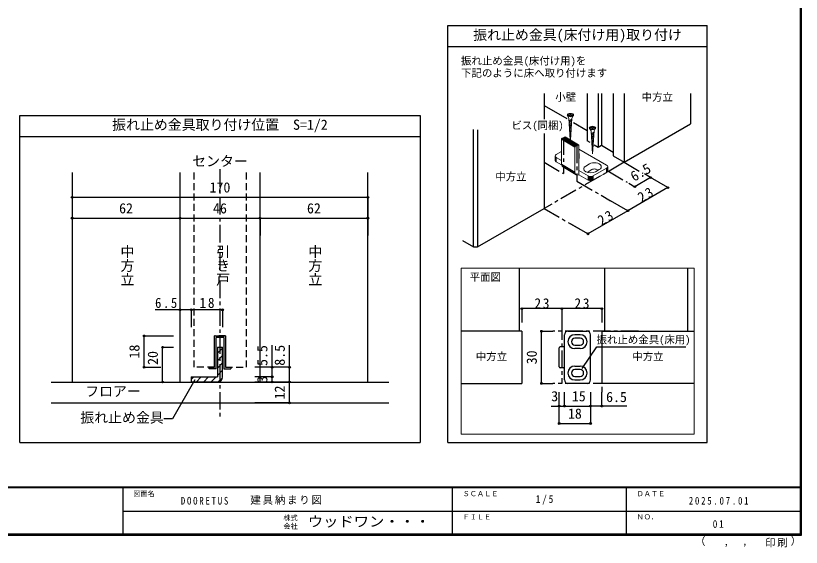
# Model space of a CAD drawing. Units: millimetres at full size, sheet at 1:5, with parts at other scales. Extents: x -973 to 977, y -718 to 696.
# Drawn here: x -152 to 977, y -718 to 46 of the extents above; entities that cross this region are included whole.
import ezdxf
from ezdxf.enums import TextEntityAlignment as Align

# ---------------------------------------------------------------- set-up
doc = ezdxf.new("R2010")
doc.units = ezdxf.units.MM
doc.header["$LTSCALE"] = 5
doc.header["$PDMODE"] = 32
doc.header["$PDSIZE"] = 2.5
for name, pattern in [('CHAIN1', [8, 5, -1, 1, -1]), ('DASHED1', [1.8, 1.2, -0.6]), ('DASHED2', [3, 2, -1])]:
    doc.linetypes.add(name, pattern=pattern)
for name, color, linetype in [('0-6_扉', 6, 'Continuous'), ('0-A_文字', 4, 'DASHED1'), ('0-B_寸法', 7, 'Continuous'), ('1-1_通り芯', 4, 'CHAIN1'), ('1-3_仕上げ', 2, 'Continuous'), ('1-4_枠', 3, 'Continuous'), ('1-6_扉', 7, 'DASHED2'), ('1-7_金物', 7, 'Continuous'), ('1-A_文字', 7, 'Continuous'), ('1-B_寸法', 7, 'Continuous'), ('F-0_補助線', 7, 'Continuous'), ('F-1_枠', 6, 'Continuous'), ('F-A_文字', 7, 'Continuous')]:
    doc.layers.add(name, color=color, linetype=linetype)
doc.layers.add('0-7_金物', color=7, linetype='Continuous', lineweight=18)
doc.styles.add('@ＭＳ ゴシック', font='')
doc.styles.add('ＭＳ ゴシック', font='')
doc.styles.get('@ＭＳ ゴシック').set_extended_font_data('@MS Gothic')
doc.styles.get('ＭＳ ゴシック').set_extended_font_data('MS Gothic')

msp = doc.modelspace()

# ---------------------------------------------------------------- linework, layer by layer
at = {"layer": '0-6_扉', "color": 2}
for p, q in [((607.045, -65.971), (607.045, -102.795)), ((669.012, -65.971), (669.012, -134.197)), ((684.922, -65.971), (684.922, -143.382)), ((689.342, -65.971), (689.342, -140.831)), ((706.136, -65.971), (706.136, -155.63)), ((722.045, -65.971), (722.045, -164.815)), ((817.505, -65.971), (817.505, -109.702)), ((505.586, -286.324), (505.586, -117.904)), ((607.045, -123.651), (607.045, -231.21)), ((673.105, -136.559), (669.012, -134.197)), ((684.922, -143.382), (679.16, -140.055)), ((689.342, -140.831), (684.922, -143.382)), ((706.136, -150.526), (689.342, -140.831))]:
    msp.add_line(p, q, dxfattribs=at)
at = {"layer": '0-6_扉', "color": 7}
for p, q in [((607.045, -83.111), (639.642, -101.93)), ((649.452, -107.594), (669.012, -118.887))]:
    msp.add_line(p, q, dxfattribs=at)
at = {"layer": '0-6_扉', "color": 2}
for points in [[(706.136, -155.63), (722.045, -164.815), (817.505, -109.702)], [(511.586, -117.967), (511.586, -286.324), (607.045, -231.21)], [(489.676, -277.138), (505.586, -286.324), (511.586, -286.387)]]:
    msp.add_lwpolyline(points, dxfattribs=at)
at = {"layer": '0-7_金物'}
for p, q in [((640.822, -98.285), (642.646, -101.445)), ((640.928, -96.513), (640.928, -97.547)), ((640.928, -96.513), (644.291, -96.513)), ((640.928, -97.547), (644.291, -97.547)), ((644.72, -132.747), (642.646, -101.445)), ((644.291, -94.997), (645.324, -94.997)), ((644.291, -96.513), (644.291, -94.997)), ((644.291, -99.063), (644.291, -97.547)), ((644.291, -99.063), (645.324, -99.063)), ((644.888, -132.847), (646.968, -101.445)), ((645.324, -96.513), (645.324, -94.997)), ((645.324, -96.513), (648.687, -96.513)), ((645.324, -97.547), (648.687, -97.547)), ((645.324, -99.063), (645.324, -97.547)), ((648.793, -98.285), (646.968, -101.445)), ((648.687, -97.547), (648.687, -96.513)), ((646.864, -103.019), (642.899, -105.264)), ((646.756, -104.648), (643, -106.774)), ((646.648, -106.276), (643.1, -108.285)), ((646.541, -107.904), (643.2, -109.795)), ((646.433, -109.532), (643.3, -111.306)), ((646.325, -111.16), (643.4, -112.816)), ((646.217, -112.788), (643.5, -114.326)), ((646.109, -114.416), (643.6, -115.837)), ((646.001, -116.045), (643.7, -117.347)), ((645.893, -117.673), (643.8, -118.858)), ((645.785, -119.301), (643.9, -120.368)), ((645.678, -120.929), (644, -121.879)), ((645.57, -122.557), (644.1, -123.389)), ((672.642, -116.657), (674.466, -119.816)), ((672.747, -114.885), (672.747, -115.918)), ((672.747, -114.885), (676.11, -114.885)), ((672.747, -115.918), (676.11, -115.918)), ((676.627, -152.435), (674.466, -119.816)), ((678.684, -121.391), (674.719, -123.635)), ((678.576, -123.019), (674.819, -125.146)), ((676.11, -113.369), (677.144, -113.369)), ((676.11, -114.885), (676.11, -113.369)), ((676.11, -117.434), (676.11, -115.918)), ((676.11, -117.434), (677.144, -117.434)), ((676.627, -152.435), (678.788, -119.816)), ((677.144, -114.885), (677.144, -113.369)), ((677.144, -114.885), (680.507, -114.885)), ((677.144, -115.918), (680.507, -115.918)), ((677.144, -117.434), (677.144, -115.918)), ((680.612, -116.657), (678.788, -119.816)), ((680.507, -115.918), (680.507, -114.885)), ((632.153, -131.573), (632.153, -167.297)), ((651.436, -143.064), (632.153, -131.573)), ((651.469, -142.77), (632.185, -131.28)), ((651.565, -142.469), (632.281, -130.978)), ((651.717, -142.181), (632.433, -130.69)), ((651.915, -141.926), (632.632, -130.435)), ((652.146, -141.721), (632.863, -130.23)), ((633.11, -130.089), (636.941, -128.482)), ((652.394, -141.58), (633.11, -130.089)), ((656.472, -139.906), (637.188, -128.415)), ((656.703, -139.917), (637.419, -128.426)), ((656.901, -140.006), (637.618, -128.515)), ((645.462, -124.185), (644.2, -124.899)), ((645.354, -125.813), (644.3, -126.41)), ((645.246, -127.441), (644.4, -127.92)), ((645.138, -129.07), (644.501, -129.431)), ((645.03, -130.698), (644.601, -130.941)), ((678.468, -124.647), (674.919, -126.656)), ((678.36, -126.275), (675.019, -128.166)), ((678.252, -127.903), (675.12, -129.677)), ((678.145, -129.531), (675.22, -131.187)), ((678.037, -131.159), (675.32, -132.698)), ((677.929, -132.788), (675.42, -134.208)), ((677.821, -134.416), (675.52, -135.719)), ((657.182, -182.872), (657.182, -140.654)), ((696.957, -169.094), (657.182, -146.13)), ((677.713, -136.044), (675.62, -137.229)), ((677.605, -137.672), (675.72, -138.739)), ((677.497, -139.3), (675.82, -140.25)), ((677.39, -140.928), (675.92, -141.76)), ((677.282, -142.556), (676.02, -143.271)), ((677.174, -144.185), (676.12, -144.781)), ((677.066, -145.813), (676.22, -146.291)), ((623.014, -155.826), (623.014, -161.95)), ((623.184, -156.573), (623.184, -162.697)), ((623.684, -157.269), (623.684, -163.393)), ((624.478, -153.785), (632.153, -149.354)), ((624.478, -157.867), (624.478, -163.991)), ((632.153, -162.298), (624.478, -157.867)), ((657.459, -152.764), (657.459, -158.888)), ((676.958, -147.441), (676.32, -147.802)), ((676.85, -149.069), (676.42, -149.312)), ((632.257, -168.482), (624.478, -163.991)), ((651.632, -180.387), (632.349, -168.896)), ((666.905, -170.115), (672.208, -167.053)), ((652.206, -181.712), (632.923, -170.222)), ((653.119, -182.674), (633.836, -171.184)), ((670.44, -184.403), (657.182, -176.749)), ((675.743, -175.218), (670.44, -178.28)), ((696.957, -173.176), (677.511, -184.403)), ((696.957, -179.3), (677.511, -190.527)), ((681.047, -178.28), (686.35, -175.218)), ((696.957, -173.176), (696.957, -179.3)), ((697.751, -172.579), (697.751, -178.702)), ((698.251, -171.882), (698.251, -178.006)), ((698.421, -171.135), (698.421, -177.259)), ((670.44, -190.527), (657.182, -182.872)), ((670.44, -184.403), (670.44, -190.527)), ((671.476, -184.862), (671.476, -190.986)), ((672.682, -185.15), (672.682, -191.274)), ((673.976, -185.249), (673.976, -191.373)), ((675.27, -185.15), (675.27, -191.274)), ((676.476, -184.862), (676.476, -190.986)), ((677.511, -184.403), (677.511, -190.527)), ((487.661, -317.079), (822.52, -317.079)), ((487.661, -555.241), (487.661, -317.079)), ((822.52, -317.079), (822.52, -555.241)), ((822.52, -555.241), (487.661, -555.241))]:
    msp.add_line(p, q, dxfattribs=at)
for points in [[(652.394, -141.58), (656.224, -139.973), (636.941, -128.482)], [(651.436, -143.064), (651.436, -178.788), (632.153, -167.297)]]:
    msp.add_lwpolyline(points, dxfattribs=at)
for centre in [(644.807, -97.03), (676.627, -115.402)]:
    msp.add_ellipse(centre, major_axis=(4.71, 0), ratio=0.5, dxfattribs=at)
for centre, major_axis, ratio, start_param, end_param in [((633.11, -131.172), (0.64, 1.074), 0.663414, 0.73181839, 2.30261472), ((636.941, -129.565), (0.64, 1.074), 0.663414, 6.22960554, 7.0150037), ((652.394, -142.662), (0.64, 1.074), 0.663414, 0.73181839, 2.30261472), ((656.224, -141.055), (0.64, 1.074), 0.663414, 5.44420737, 7.0150037), ((628.014, -155.826), (-5, 0), 0.57735, 5.49778714, 7.06858347), ((647.459, -152.764), (10, 0), 0.57735, 6.04714601, 6.5192246), ((647.459, -158.888), (10, 0), 0.57735, 6.04714601, 6.5192246), ((628.014, -161.95), (-5, 0), 0.57735, 6.28318531, 7.06858347), ((637.898, -164.887), (3.839, 6.443), 0.663414, 2.30261472, 3.08801288), ((679.279, -171.135), (10, 0), 0.57735, 5.49778714, 8.6393798), ((693.421, -171.135), (-5, 0), 0.57735, 2.35619449, 3.92699082), ((657.182, -176.377), (3.839, 6.443), 0.663414, 2.30261472, 3.87341104), ((673.976, -174.197), (10, 0), 0.57735, 2.35619449, 5.49778714), ((673.976, -180.321), (5, 0), 0.57735, 2.35619449, 2.78022553), ((679.279, -177.259), (5, 0), 0.57735, 0.26179939, 2.35619449), ((693.421, -177.259), (-5, 0), 0.57735, 2.35619449, 3.14159265), ((673.976, -182.362), (-5, 0), 0.57735, 0.78539816, 2.35619449), ((673.976, -188.486), (-5, 0), 0.57735, 0.78539816, 2.35619449)]:
    msp.add_ellipse(centre, major_axis=major_axis, ratio=ratio, start_param=start_param, end_param=end_param, dxfattribs=at)
at = {"layer": '0-A_文字', "color": 3, "linetype": 'Continuous'}
for p, q in [((468.797, 31.633), (841.509, 31.633)), ((468.797, -567.5), (468.797, 31.633)), ((841.509, -567.5), (841.509, 31.633)), ((468.797, 1.633), (841.509, 1.633)), ((-146.203, -97.5), (428.797, -97.5)), ((-146.203, -567.5), (-146.203, -97.5)), ((428.797, -97.5), (428.797, -567.5)), ((-146.203, -127.5), (428.797, -127.5)), ((-146.203, -567.5), (428.797, -567.5)), ((468.797, -567.5), (841.509, -567.5))]:
    msp.add_line(p, q, dxfattribs=at)
at = {"layer": '0-A_文字', "linetype": 'Continuous'}
for p, q in [((661.748, -461.235), (682.972, -429.867)), ((682.972, -429.867), (810.959, -429.867))]:
    msp.add_line(p, q, dxfattribs=at)
at = {"layer": '0-B_寸法', "color": 4, "linetype": 'CHAIN1'}
for p, q in [((722.045, -164.815), (607.045, -231.21)), ((722.045, -164.815), (749.151, -180.465)), ((698.421, -177.259), (726.563, -193.506))]:
    msp.add_line(p, q, dxfattribs=at)
at = {"layer": '0-B_寸法', "color": 4}
for p, q in [((760.083, -186.776), (737.494, -199.818)), ((760.083, -186.776), (751.112, -181.597)), ((728.853, -194.829), (737.494, -199.818))]:
    msp.add_line(p, q, dxfattribs=at)
at = {"layer": '0-B_寸法'}
for p in [(760.083, -186.776), (737.494, -199.818)]:
    msp.add_point(p, dxfattribs=at)
at = {"layer": '1-1_通り芯'}
msp.add_line((141.297, -174.852), (141.297, -532.789), dxfattribs=at)
at = {"layer": '1-3_仕上げ'}
for p, q in [((-101.203, -480.443), (383.797, -480.443)), ((-101.203, -510.443), (383.797, -510.443))]:
    msp.add_line(p, q, dxfattribs=at)
at = {"layer": '1-4_枠'}
for p, q in [((-71.203, -179.652), (-71.203, -480.443)), ((83.797, -179.652), (83.797, -480.443)), ((198.797, -480.443), (198.797, -179.652)), ((353.797, -480.443), (353.797, -179.652)), ((575.09, -407.479), (487.661, -407.479)), ((575.09, -407.479), (575.09, -482.479)), ((690.09, -407.479), (690.09, -482.479)), ((690.09, -407.479), (822.52, -407.479)), ((487.661, -482.479), (575.09, -482.479)), ((822.52, -482.479), (690.09, -482.479))]:
    msp.add_line(p, q, dxfattribs=at)
at = {"layer": '1-4_枠', "color": 7}
for p, q in [((571.34, -317.079), (571.34, -407.479)), ((693.84, -317.079), (693.84, -407.479)), ((813.84, -407.479), (813.84, -317.079))]:
    msp.add_line(p, q, dxfattribs=at)
at = {"layer": '1-4_枠', "color": 4, "linetype": 'CHAIN1'}
for p, q in [((632.59, -394.979), (632.59, -482.479)), ((742.485, -407.479), (619.636, -407.479)), ((690.09, -407.479), (690.09, -494.979)), ((742.485, -482.479), (619.636, -482.479))]:
    msp.add_line(p, q, dxfattribs=at)
at = {"layer": '1-6_扉'}
for p, q in [((103.797, -179.652), (103.797, -459.193)), ((178.797, -179.652), (178.797, -459.193)), ((149.422, -414.193), (133.172, -414.193)), ((133.172, -459.193), (133.172, -414.193)), ((149.422, -414.193), (149.422, -459.193)), ((133.171, -459.193), (103.797, -459.193)), ((149.422, -459.193), (178.797, -459.193))]:
    msp.add_line(p, q, dxfattribs=at)
at = {"layer": '1-7_金物', "color": 4, "linetype": 'CHAIN1'}
for p, q in [((635.026, -129.286), (654.309, -140.864)), ((635.026, -129.286), (635.026, -180.969)), ((654.309, -140.864), (654.309, -192.103)), ((607.045, -164.815), (635.026, -180.969)), ((654.309, -192.103), (702.583, -219.974)), ((607.045, -231.21), (658.281, -260.791))]:
    msp.add_line(p, q, dxfattribs=at)
at = {"layer": '1-7_金物'}
for p, q in [((133.172, -414.193), (149.422, -414.193)), ((146.922, -416.693), (135.672, -416.693)), ((135.672, -461.693), (135.672, -416.693)), ((146.922, -416.693), (146.922, -461.693)), ((149.422, -414.193), (149.422, -459.193)), ((636.34, -477.479), (636.34, -412.479)), ((641.34, -407.479), (668.84, -407.479)), ((658.84, -412.479), (651.34, -412.479)), ((658.84, -417.479), (651.34, -417.479)), ((673.84, -477.479), (673.84, -412.479)), ((651.34, -427.479), (658.84, -427.479)), ((628.84, -458.729), (628.84, -431.229)), ((635.09, -429.979), (630.09, -429.979)), ((658.84, -432.479), (651.34, -432.479)), ((135.672, -461.693), (125.672, -461.693)), ((146.922, -461.693), (156.922, -461.693)), ((635.09, -459.979), (630.09, -459.979)), ((651.34, -457.479), (658.84, -457.479)), ((658.84, -462.479), (651.34, -462.479)), ((651.34, -472.479), (658.84, -472.479)), ((668.84, -482.479), (641.34, -482.479)), ((651.34, -477.479), (658.84, -477.479))]:
    msp.add_line(p, q, dxfattribs=at)
at = {"layer": '1-7_金物', "color": 3}
for p, q in [((137.547, -430.443), (137.547, -472.943)), ((137.547, -430.443), (145.047, -430.443)), ((145.047, -472.943), (145.047, -430.443)), ((100.047, -472.943), (137.547, -472.943)), ((100.047, -472.943), (100.047, -480.443)), ((137.547, -480.443), (100.047, -480.443))]:
    msp.add_line(p, q, dxfattribs=at)
at = {"layer": '1-7_金物', "color": 4}
for p, q in [((137.547, -439.149), (145.047, -431.649)), ((137.547, -449.755), (145.047, -442.255)), ((137.547, -460.362), (145.047, -452.862)), ((100.047, -476.649), (103.753, -472.943)), ((106.86, -480.443), (114.36, -472.943)), ((117.467, -480.443), (124.966, -472.943)), ((128.073, -480.443), (135.573, -472.943)), ((137.547, -470.968), (145.047, -463.468)), ((138.782, -480.341), (144.947, -474.175))]:
    msp.add_line(p, q, dxfattribs=at)
at = {"layer": '1-7_金物'}
for points in [[(125.672, -461.693), (125.672, -459.193), (133.172, -459.193), (133.172, -414.193)], [(149.422, -459.193), (156.922, -459.193), (156.922, -461.693)]]:
    msp.add_lwpolyline(points, dxfattribs=at)
for centre, radius, start, end in [((641.34, -412.479), 5, 90, 180), ((651.34, -422.479), 10, 90, 270), ((651.34, -422.479), 5, 90, 270), ((658.84, -422.479), 10, 270, 90), ((658.84, -422.479), 5, 270, 90), ((668.84, -412.479), 5, 0, 90), ((630.09, -431.229), 1.25, 90, 180), ((635.09, -431.229), 1.25, 0, 90), ((630.09, -458.729), 1.25, 180, 270), ((635.09, -458.729), 1.25, 270, 0), ((651.34, -467.479), 10, 90, 270), ((651.34, -467.479), 5, 90, 270), ((658.84, -467.479), 10, 270, 90), ((658.84, -467.479), 5, 270, 90), ((641.34, -477.479), 5, 180, 270), ((668.84, -477.479), 5, 270, 0)]:
    msp.add_arc(centre, radius, start, end, dxfattribs=at)
at = {"layer": '1-7_金物', "color": 3}
msp.add_arc((137.547, -472.943), 7.5, 270, 0, dxfattribs=at)
at = {"layer": '1-A_文字'}
msp.add_lwpolyline([(105.347, -477.231), (73.055, -533.162), (60.555, -533.162)], dxfattribs=at)
at = {"layer": '1-B_寸法', "color": 4}
for p, q in [((785.083, -201.21), (760.083, -186.776)), ((785.083, -201.21), (727.583, -234.407)), ((-71.203, -215.081), (-71.203, -270.081)), ((-71.203, -215.081), (353.797, -215.081)), ((353.797, -215.081), (353.797, -270.081)), ((727.583, -234.407), (702.583, -219.974)), ((-71.203, -245.081), (83.797, -245.081)), ((83.797, -245.081), (198.797, -245.081)), ((83.797, -245.081), (83.797, -270.081)), ((198.797, -245.081), (353.797, -245.081)), ((198.797, -245.081), (198.797, -270.081)), ((100.047, -376.693), (47.996, -376.693)), ((83.797, -376.693), (83.797, -401.693)), ((100.047, -376.693), (100.047, -401.693)), ((145.047, -376.693), (100.047, -376.693)), ((145.047, -376.693), (145.047, -401.693)), ((575.09, -374.979), (575.09, -394.979)), ((632.59, -374.979), (575.09, -374.979)), ((632.59, -374.979), (632.59, -394.979)), ((690.09, -374.979), (632.59, -374.979)), ((690.09, -374.979), (690.09, -394.979)), ((32.476, -414.193), (74.422, -414.193)), ((32.476, -459.193), (32.476, -414.193)), ((603.458, -407.479), (619.636, -407.479)), ((603.458, -482.479), (603.458, -407.479)), ((216.297, -472.943), (216.297, -427.349)), ((241.297, -480.443), (241.297, -427.349)), ((58.892, -430.443), (74.422, -430.443)), ((58.892, -480.443), (58.892, -430.443)), ((32.476, -459.193), (56.256, -459.193)), ((241.297, -459.193), (191.297, -459.193)), ((216.297, -472.943), (191.297, -472.943)), ((216.297, -480.443), (216.297, -472.943)), ((58.892, -480.443), (74.422, -480.443)), ((241.297, -480.443), (191.297, -480.443)), ((241.297, -510.443), (241.297, -480.443)), ((603.458, -482.479), (619.636, -482.479)), ((628.84, -514.979), (628.84, -494.979)), ((636.34, -514.979), (636.34, -494.979)), ((673.84, -494.979), (673.84, -539.979)), ((690.09, -514.995), (690.09, -494.979)), ((241.297, -510.443), (191.297, -510.443)), ((617.275, -514.979), (636.34, -514.979)), ((628.84, -539.979), (628.84, -514.979)), ((636.34, -514.979), (673.84, -514.979)), ((726.151, -514.995), (673.84, -514.995)), ((628.84, -539.979), (673.84, -539.979))]:
    msp.add_line(p, q, dxfattribs=at)
msp.add_lwpolyline([(727.583, -234.407), (670.083, -267.605), (645.083, -253.171)], dxfattribs=at)
at = {"layer": '1-B_寸法'}
for p in [(785.083, -201.21), (-71.203, -215.081), (353.797, -215.081), (727.583, -234.407), (-71.203, -245.081), (83.797, -245.081), (198.797, -245.081), (353.797, -245.081), (670.083, -267.605), (83.797, -376.693), (100.047, -376.693), (145.047, -376.693), (575.09, -374.979), (632.59, -374.979), (690.09, -374.979), (603.458, -407.479), (32.476, -414.193), (58.892, -430.443), (32.476, -459.193), (216.297, -459.193), (241.297, -459.193), (216.297, -472.943), (58.892, -480.443), (216.297, -480.443), (241.297, -480.443), (603.458, -482.479), (241.297, -510.443), (628.84, -514.979), (636.34, -514.979), (673.84, -514.979), (673.84, -514.995), (690.09, -514.995), (628.84, -539.979), (673.84, -539.979)]:
    msp.add_point(p, dxfattribs=at)
at = {"layer": 'F-1_枠'}
for p, q in [((974.986, 695.833), (974.986, -700.833)), ((975.82, 695.833), (975.82, -700.833)), ((976.653, 695.833), (976.653, -700.833)), ((976.653, -631.667), (-973.347, -631.667)), ((976.653, -632.5), (-973.347, -632.5)), ((1.653, -632.5), (1.653, -699.167)), ((474.986, -632.5), (474.986, -699.167)), ((724.986, -632.5), (724.986, -699.167)), ((1.653, -665.833), (974.986, -665.834)), ((976.653, -699.167), (-973.347, -699.167)), ((976.653, -700), (-973.347, -700)), ((976.653, -700.833), (-973.347, -700.833))]:
    msp.add_line(p, q, dxfattribs=at)

# ---------------------------------------------------------------- texts
at = {"layer": '0-A_文字', "color": 7, "style": 'ＭＳ ゴシック'}
for s, height, p in [('振れ止め金具(床付け用)取り付け', 14.66, (505.153, 6.633)), ('振れ止め金具(床付け用)を', 11, (487.706, -27.826)), ('下記のように床へ取り付けます', 11, (487.706, -45.362)), ('小壁', 11, (623.029, -79.815)), ('中方立', 11, (747.275, -79.815)), ('振れ止め金具取り付け位置\u3000S=1/2', 14.66, (-13.703, -122.5)), ('中方立', 11, (536.816, -194.186)), ('平面図', 11, (500.103, -338.556)), ('中方立', 11, (508.876, -452.479)), ('中方立', 11, (733.805, -452.479))]:
    msp.add_text(s, height=height, dxfattribs=at).set_placement(p, align=Align.BOTTOM_LEFT)
at = {"layer": '0-B_寸法', "style": 'ＭＳ ゴシック'}
msp.add_text('ビス(同梱)', height=11, dxfattribs=at).set_placement((560.104, -120.593), align=Align.BOTTOM_LEFT)
msp.add_text('6.5', height=14.66, rotation=30, dxfattribs=at).set_placement((738.611, -196.726), align=Align.BOTTOM_LEFT)
at = {"layer": '1-A_文字', "style": 'ＭＳ ゴシック'}
for s, height, p in [('センター', 14.66, (101.297, -174.852)), ('振れ止め金具(床用)', 11, (682.376, -428.368)), ('フロアー', 14.66, (-52.453, -505.443)), ('振れ止め金具', 14.66, (-59.445, -543.162))]:
    msp.add_text(s, height=height, dxfattribs=at).set_placement(p, align=Align.BOTTOM_LEFT)
at = {"layer": '1-A_文字', "style": '@ＭＳ ゴシック'}
for s, p in [('中方立', (-3.703, -283.011)), ('引き戸', (133.797, -283.011)), ('中方立', (266.297, -283.011))]:
    msp.add_text(s, height=14.66, rotation=270, dxfattribs=at).set_placement(p, align=Align.BOTTOM_LEFT)
at = {"layer": '1-B_寸法', "style": 'ＭＳ ゴシック'}
for s, p in [('170', (126.297, -212.581)), ('62', (-3.703, -242.581)), ('46', (131.297, -242.581)), ('62', (266.297, -242.581)), ('3', (617.275, -512.479)), ('15', (646.965, -512.479)), ('6.5', (696.151, -513.607)), ('18', (641.34, -537.479))]:
    msp.add_text(s, height=14.66, dxfattribs=at).set_placement(p, align=Align.BOTTOM_LEFT)
for s, p in [('18', (29.976, -446.693)), ('5.5', (213.797, -457.349)), ('8.5', (238.797, -456.991)), ('20', (56.392, -455.843)), ('30', (600.958, -454.979)), ('3', (213.797, -481.693)), ('12', (238.797, -505.443))]:
    msp.add_text(s, height=14.66, rotation=90, dxfattribs=at).set_placement(p, align=Align.BOTTOM_LEFT)
at = {"layer": '1-B_寸法', "char_height": 14.66, "attachment_point": 7, "rotation": 30, "style": 'ＭＳ ゴシック'}
for insert in [(747.131, -223.121), (689.631, -256.319)]:
    msp.add_mtext('\\T1.27;\\W0.95;23', dxfattribs=dict(at, insert=insert))
at = {"layer": '1-B_寸法', "char_height": 14.66, "attachment_point": 7, "style": 'ＭＳ ゴシック'}
for s, insert in [('\\T1.27;\\W0.9;6.5', (47.996, -374.193)), ('\\T1.27;\\W0.95;18', (111.922, -374.193)), ('\\T1.27;\\W0.95;23', (593.215, -374.979)), ('\\T1.27;\\W0.95;23', (650.715, -374.979))]:
    msp.add_mtext(s, dxfattribs=dict(at, insert=insert))
at = {"layer": 'F-0_補助線', "char_height": 11, "attachment_point": 7, "style": 'ＭＳ ゴシック'}
for s, insert in [('\\T1.17;建具納まり図', (184.986, -656.667)), ('\\T1.39;\\W0.85;DOORETUS', (84.986, -656.667))]:
    msp.add_mtext(s, dxfattribs=dict(at, insert=insert))
at = {"layer": 'F-A_文字', "style": 'ＭＳ ゴシック'}
for s, height, p in [('図面名', 7.331, (16.653, -646.667)), ('ＳＣＡＬＥ', 7.331, (489.986, -646.667)), ('ＤＡＴＥ', 7.331, (739.986, -646.667)), ('株式', 7.331, (232.486, -681.5)), ('ＦＩＬＥ', 7.331, (489.986, -680)), ('ＮＯ．', 7.331, (739.986, -680.001)), ('会社', 7.331, (232.486, -693.5)), ('（', 11, (823.992, -718.052)), ('）', 11, (961.387, -717.355)), (',', 11, (865.199, -718.052)), (',', 11, (891.686, -717.588))]:
    msp.add_text(s, height=height, dxfattribs=at).set_placement(p, align=Align.BOTTOM_LEFT)
at = {"layer": 'F-A_文字', "style": 'ＭＳ ゴシック', "width": 1.1}
msp.add_text('ウッドワン・・・', height=14.66, dxfattribs=at).set_placement((267.486, -692.5), align=Align.BOTTOM_LEFT)
at = {"layer": 'F-A_文字', "char_height": 11, "attachment_point": 7, "style": 'ＭＳ ゴシック'}
for s, insert in [('\\T1.38;\\W0.9;1/5', (594.986, -656.667)), ('\\T1.39;\\W0.85;2025.07.01', (814.986, -656.667)), ('\\T1.36;\\W0.9;01', (849.361, -690.001)), ('\\T1.17;印刷', (924.678, -717.82))]:
    msp.add_mtext(s, dxfattribs=dict(at, insert=insert))

doc.saveas('drawing.dxf')
